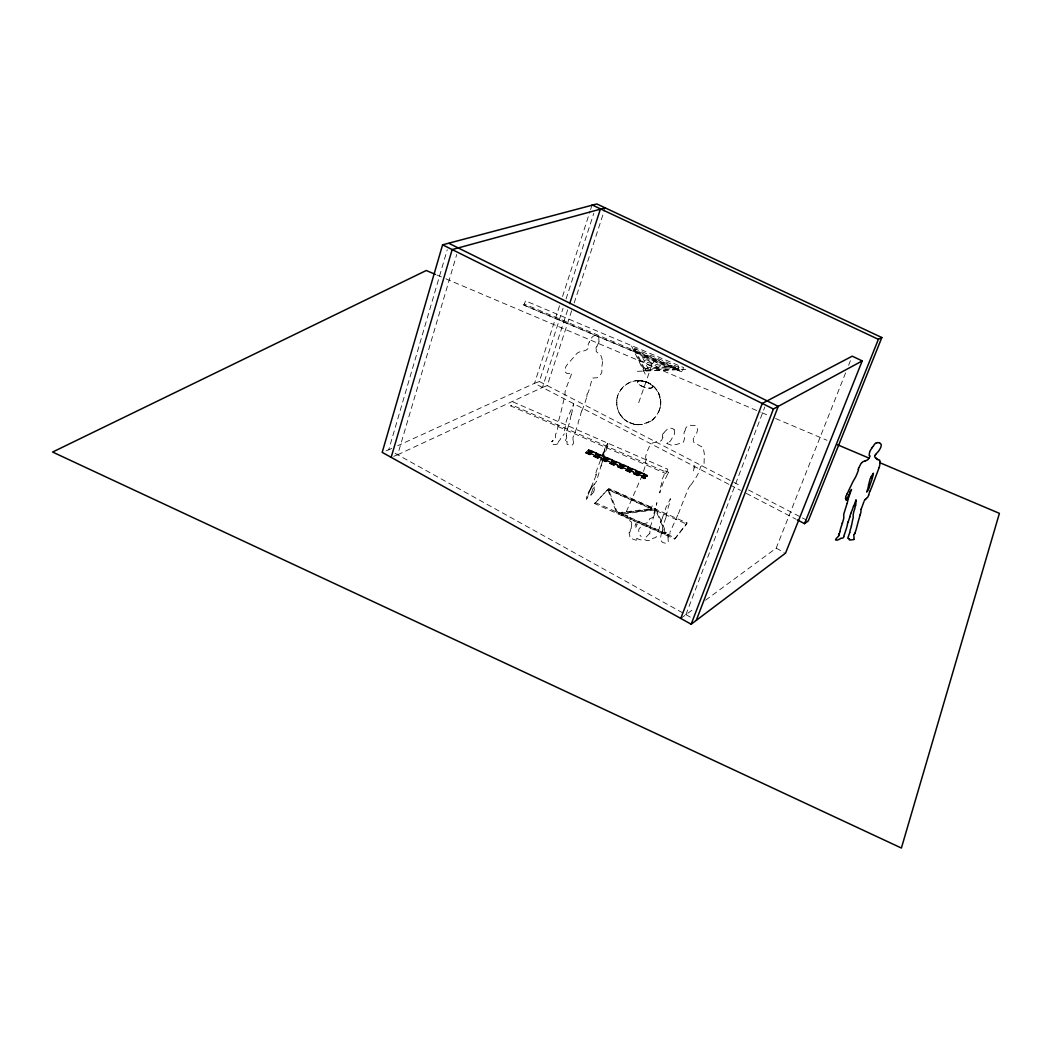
<?xml version="1.0" encoding="UTF-8"?>
<svg xmlns="http://www.w3.org/2000/svg" width="1052" height="1052" viewBox="0 0 1052 1052"><rect width="100%" height="100%" fill="white"/><g stroke="black" fill="none" stroke-linecap="round" stroke-linejoin="round"><path stroke-width="0.75" stroke-dasharray="5 3.75" d="M566.357 435.962L566.726 437.685L565.305 440.643A2.078 1.46 -46.4 0 0 565.568 441.235L566.305 441.38M603.598 453.78L604.032 452.623M619.089 412.949L616.972 406.9L616.814 400.141M595.997 475.438L596.313 473.821L595.695 474.505M631.687 524.58L631.713 524.356A32.218 25.761 -31.6 0 0 631.752 523.699L631.108 521.634A15.149 12.032 -32.3 0 0 630.556 521.397L626.966 518.386A1.433 1.144 -32.8 0 1 626.742 518.149A11.335 9.034 -33.1 0 1 627.189 517.084L627.492 516.414A6.522 5.221 -32.6 0 0 627.702 515.888L624.967 514.796L641.983 475.898A1.617 1.302 -34.2 0 1 641.917 475.425L642.562 473.663A28.194 22.96 -33.4 0 0 644.153 469.337L644.232 469.06A38.858 31.165 -35.6 0 1 645.06 466.509L646.217 463.248M603.638 453.307L604.611 449.52M598.956 341.729L598.759 336.666A6.601 4.787 -49.6 0 0 597.641 335.719L595.038 335.47A7.351 5.326 -49.6 0 0 593.157 336.219L590.514 338.981A10.533 7.614 -49.7 0 0 589.475 341.65L589.344 342.202M590.843 495.019L590.895 494.742A4.195 0.671 -66.7 0 1 591.25 493.638L591.25 493.598M658.407 412.45L660.393 406.94L660.59 400.733M660.511 406.164C661.721 398.984 659.104 391.12 653.516 386.413M596.063 475.596L594.998 478.081M666.087 516.874L666.468 514.757A17.134 13.531 -34.8 0 1 666.731 513.705L668.046 508.787A4.09 3.248 -34.2 0 0 667.994 508.234L669.782 502.501A26.063 20.843 -33.7 0 0 669.966 501.37L670.413 498.648L666.692 506.236A4.8 3.827 -34.3 0 1 666.166 506.919L664.496 512.271A30.771 24.59 -33.3 0 1 664.049 513.468L663.299 515.322A38.03 29.877 -35.1 0 0 662.957 516.269L662.392 517.847M665.982 517.545L662.339 527.499L662.747 530.655M694.215 465.931L693.531 471.23L694.688 468.679A7.298 5.852 -36 0 0 694.649 466.338L694.491 465.812M587.673 497.57L587.963 495.571M603.453 453.912L602.704 455.674M617.051 398.143C618.918 388.241 628.504 380.219 638.63 380.666M659.946 408.4L660.288 406.887M603.112 454.727L603.782 453.504M604.032 452.071L604.177 451.61A12.506 2.038 -67 0 1 604.808 449.217M588.239 494.545L588.87 493.02A5.825 0.934 -66.7 0 1 589.12 492.494L589.33 492.073M587.121 394.145L587.424 393.474A6.864 4.879 -48.1 0 1 588.423 392.159L592.408 378.036L597.141 377.747A8.666 6.207 -48.8 0 0 601.81 372.355L601.981 366.175A6.167 4.405 -49.3 0 1 602.02 365.373L602.599 362.414A7.14 5.115 -49 0 0 602.428 361.257L602.309 360.678M558.139 442.576L558.388 441.814A1.552 1.105 -46.2 0 1 558.678 441.367L560.282 439.486A5.641 3.984 -46.1 0 0 560.348 439.065L564.372 433.779M601.823 457.173L601.915 456.844A10.98 1.788 -66.9 0 1 602.191 455.976L602.651 454.306A14.531 2.354 -67 0 1 603.243 452.505L605.15 447.863A4.708 0.763 -66.9 0 1 605.347 447.468L605.373 447.402M601.652 463.958L601.836 463.288A13.913 2.236 -66.9 0 1 602.138 462.315L602.217 462.025M601.534 464.366L596.497 481.251M386.11 450.821L388.727 449.796L447.245 249.719M600.981 466.286L601.231 465.444M654.633 513.718L656.908 502.646L652.805 517.452L649.544 518.846A12.045 9.547 -33.9 0 0 649.36 519.53L649.215 520.109A16.858 13.426 -33 0 1 648.939 520.937L648.44 522.305L645.626 523.344A39.792 31.968 -33.9 0 1 643.18 523.83L638.972 529.09A6.628 5.247 -33.2 0 0 638.709 530.668L639.195 534.074L641.141 536.559M393.75 456.318L397.656 454.766L456.765 254.4M654.449 514.336L650.491 526.46A12.808 10.126 -33.8 0 0 650.162 528.117L649.847 533.403M568.843 424.745L568.264 426.586A26.905 19.199 -46.2 0 1 568.106 427.073A39.976 28.667 -45.9 0 1 567.751 428.046L566.318 432.78A20.409 14.333 -47.1 0 0 566.344 435.094L566.357 435.475M601.77 457.331L600.745 459.514M559.546 305.764L534.521 383.336L397.656 445.732M562.557 296.454L590.08 211.136M590.58 209.585L592.092 204.93M728.812 484.301L534.521 383.336L539.347 381.508L563.044 308.302M566.068 298.965L593.801 213.293M397.656 454.766L542.451 387.452L568.185 308.249M571.644 310.774L547.25 385.597L542.451 387.452M574.182 302.976L604.663 209.427M588.199 450.361L588.515 449.454L647.414 475.175M588.66 449.322L588.186 450.558L647.059 476.28L647.545 475.031L588.581 449.388M634.764 348.659L644.1 367.805L643.351 369.962L645.323 370.791L678.33 369.489L679.079 367.372L634.764 348.659L634.04 350.763L678.33 369.489L677.606 368.818M635.539 350.724L636.276 348.62M594.682 503.592L608.727 488.47L687.009 522.936L686.601 524.028L674.7 539.018L594.682 503.592L608.727 488.47M645.323 370.791L646.073 368.647L679.079 367.372M638.695 402.679L652.358 363.532M608.161 490.64L608.543 489.535L610.042 489.377L651.425 507.603L651.859 508.616L651.464 509.707L618.576 513.757L616.656 512.903L608.161 490.64L609.66 490.469L651.03 508.695L651.464 509.707M609.66 490.469L610.042 489.377M616.656 512.903L617.051 511.785L608.543 489.535M662.287 518.163L661.721 519.727A39.2 31.323 -32.8 0 1 661.379 520.622A27.273 21.737 -33.1 0 1 660.906 521.713L659.144 528.893A17.042 13.518 -33.3 0 1 658.854 529.314L658.223 530.563A4.484 3.537 -33.8 0 0 658.197 531.076L657.987 532.338A3.314 2.617 -33.5 0 1 656.606 534.14M571.315 414.698L571.354 414.554A12.874 9.179 -46.9 0 0 571.617 413.765L573.774 403.771L566.831 419.551A53.494 37.267 -47.9 0 0 566.41 420.813L565.752 423.732A15.846 11.283 -46.3 0 1 565.595 424.811L564.359 431.662A9.376 6.654 -46.3 0 1 564.28 432.017L564.227 432.28A4.458 3.156 -46.6 0 0 564.135 432.99L564.28 433.503M618.576 513.757L618.971 512.64L651.859 508.616M621.351 514.126L621.745 513.008L654.541 508.971L656.435 509.812L666.166 532.667L665.758 533.785L664.272 533.982L621.745 515.164L621.351 514.126L654.147 510.075L656.04 510.904L665.758 533.785M621.745 515.164L621.745 513.008M571.262 414.83L571.17 415.093A13.347 9.429 -47.4 0 0 570.907 415.869L569.789 421.865A11.993 8.521 -46.6 0 1 569.461 422.904L569.237 423.522A14.991 10.559 -47.2 0 0 568.935 424.429M677.856 368.608L678.606 366.504M645.573 477.161L645.073 478.423L586.003 452.584L586.477 451.334L645.573 477.161L586.332 451.479M591.553 492.783L594.656 483.696L593.275 485.301A7.18 1.157 -66.8 0 1 593.118 485.406L592.565 485.985M650.951 509.26L652.227 505.723M654.147 510.075L654.541 508.971M656.04 510.904L656.435 509.812M589.396 491.849L589.409 491.784A27.181 4.326 -66.6 0 1 590.277 490.087L590.895 488.904M664.272 533.982L664.68 532.864L666.166 532.667M674.7 539.018L687.009 522.936M685.93 614.644L764.817 406.993M603.848 457.423L604.15 456.489M607.583 446.39L607.924 443.55A6.838 1.118 -66.9 0 0 607.556 443.734M581.848 410.793L581.993 410.425A12.795 9.021 -47.7 0 1 582.348 409.583L582.611 409.031A12.926 9.192 -47.3 0 0 582.966 408.202L584.557 403.915A75.56 55.046 -46.2 0 0 586.28 398.563A5.812 4.142 -47.8 0 0 586.358 398.156L586.385 398.024A4.839 3.432 -48 0 1 586.503 397.472L586.648 397.143M581.769 410.977L581.256 412.292A18.318 12.874 -47.8 0 0 580.888 413.344A3.077 2.17 -47.5 0 0 580.796 413.778L580.743 414.146A6.273 4.445 -47.2 0 1 580.599 414.975L579.691 417.197A4.155 2.932 -47.4 0 0 579.547 417.749L579.455 418.315A7.009 4.958 -47.1 0 1 579.257 419.301L578.85 420.261A8.679 6.102 -47.3 0 0 578.284 421.839A15.635 10.98 -47.5 0 0 578.232 422.457L578.14 423.22A12.571 8.903 -46.8 0 1 577.969 424.311L574.484 434.134A1.617 1.131 -46.7 0 1 574.51 434.7L572.959 437.198A7.009 4.931 -46.4 0 1 572.972 437.724L573.038 440.091M705.55 600.205L776.166 548.197L846.189 371.409M848.596 365.307L850.411 360.744M604.19 456.41L603.493 458.172M659.604 409.912L655.896 416.553L652.358 420.05M594.814 478.502L594.222 479.909M605.715 446.679L606.136 445.943A4.405 0.723 -67 0 1 607.556 443.72M593.788 491.692L594.406 489.561A4.326 0.697 -66.7 0 0 594.327 489.417L593.959 487.944A7.101 1.131 -66.8 0 1 594.104 487.378L595.84 482.289A6.759 1.091 -66.8 0 0 596.326 481.54M607.385 446.692L605.794 450.94A4.09 0.657 -66.9 0 0 605.623 451.374L605.294 451.808A10.06 1.644 -67 0 1 605.084 451.965L604.782 452.557A11.48 1.88 -66.9 0 1 604.611 452.952L604.072 454.951A13.623 2.209 -67 0 0 604.111 455.227L604.164 455.621M678.264 513.902L678.777 512.758A55.901 44.842 -33.2 0 0 679.276 511.614L680.473 508.3A33.007 25.932 -35.7 0 1 681.038 506.801L688.35 488.444L690.585 484.972M600.613 459.79L598.812 464.682A23.157 3.735 -66.9 0 0 598.128 466.68L597.93 467.075A12.256 1.986 -66.8 0 0 597.72 467.469L596.26 471.533A9.468 1.552 -66.8 0 1 596.076 472.309L596.024 472.506A8.837 1.433 -66.8 0 0 595.84 473.282L595.813 473.374A13.439 2.17 -66.9 0 0 595.59 474.505M677.751 515.02L677.067 516.493A55.782 43.448 -35.9 0 0 676.226 518.531L669.927 532.351M587.608 497.727L586.372 499.45L586.621 496.018A11.638 1.88 -66.7 0 1 587.752 493.73L589.041 491.389M590.04 489.404L590.698 488.036A28.943 4.616 -66.7 0 1 591.224 486.958M591.632 487.484L591.145 488.417M586.819 396.814L587.095 394.382M603.348 458.462L602.678 460.487A22.736 3.721 -66.8 0 1 602.52 461.026A15.307 2.498 -66.8 0 1 602.27 461.881M668.02 473.4L668.283 472.94A7.232 5.825 -35 0 0 668.612 472.322L666.126 471.243A9.297 7.469 -34.8 0 0 664.798 470.875L664.036 474.952A5.786 4.668 -34.8 0 1 663.523 476.425L663.286 476.858A8.85 7.101 -35.1 0 0 662.55 478.568L661.747 482.224A17.24 13.794 -35.4 0 0 661.669 483.184L661.471 484.735A3.222 2.591 -34.6 0 1 661.221 485.248L661.143 485.367A4.234 3.393 -34.8 0 0 660.945 485.748A14.899 11.901 -35.1 0 0 660.261 488.404L660.077 489.364A13.466 10.809 -34.1 0 1 659.933 490.035L659.762 492.967L663.286 482.171A11.506 9.205 -35.2 0 1 664.456 479.594A6.549 5.247 -35 0 1 665.088 478.752L665.482 478.279A9.113 7.338 -34.8 0 0 666.718 476.03L667.152 474.965A11.993 9.613 -35.4 0 1 667.849 473.702M592.381 486.248L591.974 486.813A5.378 0.868 -66.7 0 0 591.671 487.392M593.683 491.942L592.841 493.033A44.25 7.167 -66.9 0 1 591.053 495.019L590.895 495.176M557.77 443.51L557.573 443.76A1.683 1.183 -46.1 0 1 556.929 444.286L553.444 444.417A13.281 9.415 -46.4 0 1 552.655 444.299L551.629 443.628A1.933 1.368 -46 0 1 551.695 443.023L553.142 440.472L552.537 440.998A11.717 8.324 -46 0 1 552.261 441.314L551.642 441.787L554.43 438.789A2.498 1.762 -46.2 0 1 554.733 438.316L555.193 437.987M655.804 416.487L651.74 420.537L642.733 424.311M684.773 431.149L684.799 431.11A1.762 1.433 -36.9 0 0 685.049 430.794L685.246 430.058A11.388 9.271 -36.5 0 0 685.312 429.597L685.509 428.585A3.169 2.577 -37.1 0 1 685.943 427.848L686.654 426.954A13.86 11.217 -36.9 0 1 687.679 426.468L688.442 426.126A19.857 16.227 -37.4 0 0 689.205 425.771A1.512 1.223 -37.2 0 0 689.915 425.258L695.162 425.495A8.258 6.693 -37 0 1 695.438 425.744L695.793 426.034A1.328 1.078 -37.5 0 0 696.161 426.165C699.159 429.295 696.477 434.279 694.386 436.856M650.136 509.891L651.175 508.695M666.613 472.309L665.614 473.492L510.772 405.927L513.034 401.93L667.757 469.231L666.626 472.361L512.035 405.059L510.746 406.033M649.663 533.495L644.942 538.151A4.879 3.84 -33.1 0 0 644.14 539.387L646.178 540.32A11.796 9.323 -33.4 0 0 647.782 540.61L651.793 539.965A5.207 4.09 -33.3 0 1 652.214 539.097L652.319 538.926A7.364 5.812 -33.1 0 0 652.569 538.479L655.909 537.506A8.298 6.549 -33.2 0 0 656.356 535.928L656.514 534.732A18.66 14.662 -34.1 0 1 656.593 534.127M643.719 371.067L656.579 359.85M566.384 441.314L566.87 441.235A1.315 0.92 -46.3 0 1 567.107 441.59L566.989 443.313A2.472 1.736 -46.4 0 0 566.989 443.655A2.788 1.959 -46.4 0 0 567.317 444.496L572.354 445.075L573.656 443.037A11.23 7.89 -46.2 0 0 573.537 442.287L573.314 441.13A27.457 19.33 -45.7 0 0 573.156 440.512M629.648 532.246L629.451 532.391A2.117 1.683 -32.6 0 0 629.017 532.733L629.806 535.547A7.719 6.115 -32.2 0 1 629.688 537.598L631.253 538.4A45.183 36.031 -34.1 0 0 632.265 538.9L635.25 539.965A4.326 3.419 -32.8 0 0 636.342 540.084L636.855 539.913A1.591 1.262 -32.6 0 0 636.894 539.413L636.841 539.163M651.675 420.445L653.068 419.34M663.602 433.095L663.102 433.569A8.127 6.614 -36.2 0 0 662.339 435.331L662.786 437.093M680.776 618.444L693.781 608.871M667.06 443.181L667.954 442.695M555.469 437.829L555.364 435.475A2.341 1.657 -46.3 0 1 555.403 434.989L555.482 434.66A4.129 2.919 -46.3 0 1 556.469 432.819L557.599 428.519A20.698 14.781 -45.9 0 0 557.784 427.533A9.113 6.483 -46.2 0 0 557.876 426.507L557.889 425.521A14.307 10.126 -46.9 0 1 557.915 424.679A20.659 14.61 -47.1 0 1 558.139 423.075L558.296 422.154A23.631 16.7 -47.2 0 1 558.494 421.195L559.888 416.316A57.558 41.817 -45.4 0 0 560.466 414.186L564.832 395.683A14.491 10.454 -47.1 0 0 565.029 395L565.055 393.54A7.627 5.47 -47.7 0 1 564.99 393.185L564.977 392.922A9.692 6.956 -47.8 0 1 565.397 390.581L565.963 388.753A28.141 20.041 -48.2 0 1 566.831 386.36L571.959 372.829A9.77 7.088 -48.4 0 1 569.724 373.552M690.875 484.735L690.98 484.67A2.262 1.802 -35.7 0 0 691.374 484.393L693.86 480.606A41.002 33.085 -35.3 0 0 698.594 472.703L700.803 466.286L703.367 465.3A23.723 19.094 -37.1 0 0 704.051 465.115L704.301 453.793L703.236 447.679L693.781 442.366L693.229 439.328A5.405 4.366 -37.2 0 1 693.518 437.869L694.215 436.882M650.951 421.102L644.389 424.061M524.435 304.002L523.16 304.856L681.354 371.75L682.34 370.817L683.511 367.542L525.448 300.833L524.461 304.067L682.34 370.817L681.38 371.645L523.199 304.751M663.878 432.924L664.706 431.964A8.035 6.562 -35.9 0 0 664.877 431.583L667.757 428.822A6.891 5.615 -36.2 0 1 670.86 428.23A5.97 4.865 -36.3 0 1 674.201 429.768M596.892 346.318L599.048 341.887M388.727 449.796L391.712 448.441M637.012 424.745L641.917 424.561M642.351 424.495L641.536 424.627M641.904 424.443L639.55 424.679M569.737 373.473L568.645 373.552A26.313 19.146 -48.9 0 1 567.041 373.565L565.371 372.145A12.887 9.323 -48.5 0 1 565.121 370.62A6.575 4.76 -48.3 0 1 565.108 369.949L565.148 369.397A10.612 7.68 -48.4 0 1 565.726 366.898L567.725 363.953A16.779 12.269 -48.4 0 0 568.277 363.374A46.419 34.387 -48.4 0 0 569.04 362.532L572.104 359.021A40.686 29.035 -48.6 0 1 572.867 358.167L575.339 355.392A12.032 8.784 -48.7 0 0 576.233 354.143C579.165 350.408 584.78 352.025 587.7 348.935A14.241 10.257 -49.3 0 1 588.647 347.857L588.633 347.476A6.812 4.918 -49.5 0 1 588.647 346.2L588.121 344.517L589.251 342.071M637.841 380.679C626.256 380.863 616.327 391.423 616.603 402.942M637.38 371.317L685.746 369.397M634.211 351.066L635.526 351.026M638.051 380.561L640.037 380.706M638.222 380.666L639.327 380.679M638.446 424.692L634.198 424.35M639.879 380.574L644.56 381.455M668.086 536.914L667.928 536.822A1.907 1.499 -33.9 0 0 668.007 537.546L668.296 541.925L667.06 543.161A20.567 16.227 -34.1 0 1 665.351 543.187C659.525 542.832 660.235 537.493 661.511 533.285M640.273 380.6L645.284 381.666M636.631 424.6L635.421 424.443M635.947 523.909L637.249 524.054A29.837 23.867 -32 0 1 636.118 526.815L634.987 528.577A11.664 9.258 -33.3 0 1 635.75 523.87M641.062 380.679L642.246 380.837M668.257 537.046L668.441 536.993A1.341 1.052 -33.8 0 0 668.401 536.481L667.744 535.271A7.877 6.181 -33.9 0 1 670.137 533.693A1.907 1.499 -33.9 0 0 670.15 533.101L670.019 532.628M662.944 437.106L661.655 440.315A2.735 2.236 -35.8 0 1 660.524 441.025L655.948 441.84A1.354 1.105 -35.5 0 0 655.633 442.182L652.871 442.892A3.787 3.09 -35.4 0 0 651.964 443.431L650.333 445.272A10.454 8.547 -35 0 1 649.873 445.89L649.715 446.087A5.904 4.8 -35.3 0 0 649.202 446.784L648.545 448.31A17.792 14.557 -34.6 0 1 648.045 449.428A30.534 24.643 -35.8 0 0 646.007 455.029L645.639 457.002A5.089 4.129 -35 0 0 646.007 458.751L646.415 459.303M634.225 424.232L628.189 422.01M638.564 360.455L679.723 369.633M633.843 424.153L629.951 422.878M645.297 381.56L648.716 382.941M645.994 381.902L649.347 383.283M436.843 274.993L444.404 278.201M445.916 278.846L760.464 412.108M761.977 412.752L768.026 415.316M775.587 418.525L827.003 440.301M644.1 367.805L646.073 368.647M588.62 450.164L647.453 475.859M588.344 450.282L647.217 475.991M587.818 450.769L646.73 476.517M586.437 452.176L645.481 477.989M586.161 452.294L645.231 478.121M585.622 452.794L644.745 478.647M608.28 489.64L686.601 524.028M617.051 511.785L618.971 512.64M622.14 514.047L664.68 532.864M595.077 502.475L675.121 537.901M539.347 381.508L732.416 481.632M733.875 482.381L741.16 486.169M748.459 489.943L800.94 517.163M802.4 517.926L806.779 520.188M730.272 485.051L740.463 490.35M746.289 493.375L795.799 519.109M776.166 548.197L784.2 552.445M395.105 453.346L691.098 617.511M627.847 421.826L625.519 420.458M627.794 421.931L628.123 422.115M653.476 386.202L649.176 383.322L654.62 387.32M649.176 383.322L650.596 384.151M662.944 530.76L662.142 531.865A1.46 1.144 -33.7 0 0 661.655 532.47A1.841 1.447 -33.7 0 0 661.511 532.93M626.742 421.168L624.336 419.524M633.567 350.119L661.918 370.343M625.269 420.129L622.876 418.157M619.641 413.712L622.955 418.078M622.692 417.789L621.863 416.868M654.686 387.544L658.013 392.133M666.784 443.444L672.951 445.798A15.044 12.256 -36.2 0 0 673.49 445.483L675.358 444.575A4.221 3.419 -36.1 0 1 676.147 444.496L677.935 444.075A17.121 13.939 -36.5 0 0 678.54 443.812L680.157 443.116A18.673 15.03 -36.1 0 1 681.038 442.853L682.932 442.261A6.825 5.536 -36.6 0 0 683.537 442.011L684.26 439.447A25.169 20.488 -35.7 0 0 684.484 436.08A7.666 6.22 -37.1 0 1 683.958 434.042L684.142 432.451A4.721 3.827 -37 0 1 684.55 431.438M674.214 429.755L674.634 433.74L670.518 440.867A9.218 7.509 -36 0 1 668.533 442.419M646.599 459.514L645.494 461.394A1.617 1.315 -34.7 0 0 645.573 461.907L645.599 462.012M621.074 415.882L620.338 414.83M619.746 414.12L619.01 412.542M631.568 346.003L645.849 375.459M658.815 393.79L660.669 401.496M658.197 392.475L658.986 394.145M617.511 408.61L616.643 404.152M602.217 360.113L602.112 359.468A19.094 13.742 -48.7 0 0 601.586 357.285L600.929 355.747A6.378 4.589 -49.2 0 0 600.219 354.787L596.168 351.486L596.313 349.751A4.787 3.458 -49.3 0 0 595.774 348.054M660.551 399.3L660.63 400.049M660.709 400.799L660.788 401.588M660.432 399.221L660.511 399.957M616.682 402.14L616.722 402.942M616.761 404.152L616.788 404.928M566.357 435.475A6.01 4.247 -46.3 0 1 566.357 435.962M596.931 346.332A5.799 4.195 -49.5 0 1 595.761 348.054M646.125 463.314A2.512 2.038 -34.7 0 1 645.744 462.459M631.634 525.001A25.406 20.29 -31.8 0 1 631.121 528.288M631.029 528.591A13.268 10.573 -32.3 0 1 630.792 529.195M630.556 529.8A9.994 7.916 -32.9 0 0 630.306 530.484A4.366 3.458 -32.8 0 0 630.201 531.05A2.564 2.038 -32.5 0 1 629.859 532.246M636.762 538.834A1.802 1.42 -32.8 0 1 636.736 538.479C638.156 538.65 641.681 541.228 641.707 539.045A26.287 20.803 -31.9 0 0 641.155 536.559M589.778 489.943A28.259 4.655 -66.7 0 1 589.12 491.284M592.986 482.842A58.57 9.823 -66.7 0 1 591.342 486.603M645.547 477.792L644.679 478.844L585.556 452.991L586.503 451.979L645.547 477.792M647.532 475.662L646.664 476.714L587.752 450.966L588.686 449.967L647.532 475.662M667.52 366.911L647.611 367.661L641.917 356.076L667.52 366.911M678.658 368.529L645.665 369.831L643.692 368.989L634.369 349.816L678.658 368.529M640.55 385.413A7.837 2.735 19.2 0 0 652.437 387.057A7.837 2.735 19.2 0 0 642.141 380.942A7.837 2.735 19.2 0 0 640.55 385.413M640.379 385.453A8.153 2.854 19.2 0 0 652.74 387.162A8.153 2.854 19.2 0 0 642.022 380.798A8.153 2.854 19.2 0 0 640.379 385.453M647.559 364.36A8.192 2.761 19.2 0 0 660.064 366.293A8.192 2.761 19.2 0 0 649.439 359.955A8.192 2.761 19.2 0 0 647.559 364.36"/><path stroke-width="1.5" d="M861.088 509.313L860.944 511.246A10.73 6.338 -50.3 0 1 860.957 511.759A4.366 2.577 -50.4 0 1 860.838 512.666L860.746 512.981A9.521 5.628 -50.3 0 1 860.575 513.481L860.155 514.599A17.582 10.283 -50.6 0 0 859.944 515.217M855.605 505.157L855.605 505.105A4.51 2.669 -50.6 0 1 855.71 504.46L855.763 504.276A4.339 2.577 -50.5 0 0 855.881 503.461L855.855 503.303A5.168 3.064 -50.7 0 1 855.868 502.935L855.947 502.159A14.149 8.429 -50.4 0 0 856.026 500.055M880.143 462.42L880.116 462.617A23.407 14.031 -51.3 0 1 879.853 464.392L879.538 466.036A8.39 4.984 -51.7 0 0 879.472 466.47L879.446 466.641A6.509 3.879 -51.4 0 1 879.38 467.088L879.143 467.561M855 533.154L855.039 532.825A11.796 6.877 -50.2 0 1 855.434 531.654L855.592 531.207A14.333 8.442 -49.9 0 0 855.855 530.445A72.877 43.789 -49.1 0 0 856.775 527.183L858.169 521.766A29.443 17.121 -50.6 0 1 858.577 520.359L859.326 517.847A14.307 8.455 -50.2 0 0 859.484 517.176L859.537 516.913M840.811 538.427L837.602 540.097A18.331 10.836 -50 0 1 835.564 539.926A1.525 0.894 -49.7 0 1 835.893 539.203L836.077 538.926M868.347 487.352L868.36 487.313A2.157 1.289 -51 0 1 868.202 487.957L868.018 488.483A1.447 0.855 -51 0 1 867.861 489.219M843.822 536.533L843.809 536.599A4.024 2.367 -49.7 0 1 843.691 537.23L842.981 537.927A4.182 2.459 -49.8 0 1 842.271 538.137A11.861 6.996 -50 0 1 841.889 538.203L841.6 538.243A6.522 3.827 -49.6 0 0 840.811 538.414M872.003 447.981L870.438 450.256A2.104 1.262 -51.8 0 0 870.149 450.795A6.799 4.077 -51.8 0 0 869.965 451.295L869.741 451.965M859.615 516.506L859.642 516.374A10.954 6.417 -50.5 0 1 859.931 515.217M843.914 536.073L843.928 536.007A3.853 2.275 -49.8 0 0 844.02 535.429A2.604 1.539 -49.8 0 0 844.401 534.311L844.427 534.245M864.271 500.831L864.718 499.871M849.674 532.667L849.543 533.127A10.507 6.194 -49.8 0 1 849.358 533.758A4.379 2.577 -49.9 0 1 849.096 534.337L847.754 538.243L849.464 538.913M849.7 532.575L849.753 532.404A9.021 5.313 -49.8 0 0 849.911 531.733L850.069 530.852A12.203 7.14 -50.2 0 1 850.253 529.958A17.253 10.086 -50.2 0 1 850.608 528.788L851.107 527.236A5.497 3.235 -50 0 0 851.239 526.71L851.292 526.408A8.547 5.023 -50.2 0 1 851.384 526.013M851.423 489.89L851.423 489.916A4.287 2.577 -50.7 0 1 851.094 490.587L851.015 490.719A5.589 3.327 -50.8 0 0 850.831 491.074L848.057 499.463A20.027 11.874 -50.8 0 0 847.807 500.463L847.557 501.712A13.413 8.035 -50.3 0 1 847.268 502.895L847.176 503.198M797.245 519.859L804.53 523.646L808.238 520.95L881.839 337.534L596.826 203.956L442.59 244.827L382.192 452.36L691.164 624.217L785.542 553.142L862.219 360.915L852.225 356.168L762.253 403.455L680.776 618.444M391.16 457.357L452.163 249.574L605.176 207.862M847.044 503.632L844.493 511.785A35.387 20.777 -50.7 0 0 843.836 513.941L843.743 514.599A12.926 7.653 -50.4 0 0 843.757 515.296L843.796 517.058A13.229 7.877 -49.9 0 1 843.783 517.978A5.247 3.117 -50.1 0 1 843.717 518.412L843.678 518.61A19.383 11.572 -49.8 0 1 843.204 520.346L841.85 524.777A31.218 18.686 -49.6 0 1 841.639 525.408L840.982 527.354A27.431 16.069 -50.3 0 0 840.43 529.195A9.955 5.865 -50 0 0 840.298 529.827L840.193 530.445A13.15 7.798 -49.7 0 1 840.114 530.852A11.677 6.877 -50 0 0 840.035 531.273M849.845 516.874L848.569 520.779A14.61 8.679 -50 0 1 848.307 521.45L848.096 521.976M842.481 522.712L842.271 523.409M871.095 476.911L871.043 477.135A3.024 1.802 -51.2 0 1 870.793 477.924M838.549 535.258L839.759 532.522A7.114 4.208 -49.7 0 0 839.969 531.589M851.055 512.889L851.199 512.469A8.929 5.273 -50.4 0 1 851.62 511.338L851.778 510.996A7.732 4.589 -50.3 0 0 852.041 510.404L853.514 506.288M569.697 303.594L600.468 208.861M872.082 447.613L872.41 447.166A2.919 1.762 -51.9 0 0 872.844 446.705L872.897 446.627M863.837 501.935L861.417 508.524A2.551 1.499 -50.6 0 0 861.049 509.313M868.755 495.045L869.623 491.731A2.932 1.736 -51 0 1 869.899 491.258L870.017 491.087M691.164 624.217L773.404 408.991L862.219 360.915M696.266 620.378L778.243 406.374L449.086 243.42M847.189 493.664L847.202 493.598A4.313 2.577 -50.7 0 1 847.649 492.691L847.741 492.546A4.274 2.564 -50.6 0 0 848.03 492.06A4.221 2.538 -50.6 0 0 848.188 491.639L848.241 491.494A4.471 2.669 -50.7 0 1 848.464 490.942L852.173 483.289A33.362 19.738 -51.1 0 1 853.054 481.487L854.461 479.041A30.718 18.66 -50.9 0 0 855.092 477.976L855.749 476.701A49.155 30.087 -50.7 0 0 858.563 469.639L858.445 469.481M849.845 516.874A8.653 5.128 -50.1 0 0 850.016 516.111L850.042 516.006A9.152 5.391 -50.4 0 1 850.226 515.138A7.325 4.326 -50.4 0 1 850.503 514.389L850.726 513.849A9.836 5.839 -50.2 0 0 850.923 513.297M804.53 523.646L878.381 339.323L881.839 337.534M844.598 534.035L844.73 533.469A7.574 4.445 -50 0 1 844.927 532.851L845.098 532.391A10.796 6.378 -49.8 0 0 845.229 532.023L846.334 528.617A53.547 32.165 -49.3 0 0 847.268 525.316A12.4 7.351 -49.9 0 0 847.412 524.553L847.662 523.199A5.365 3.156 -50.2 0 1 847.794 522.765A10.862 6.391 -50.2 0 1 848.096 521.976M839.378 533.39L838.957 534.258M871.214 476.622L873.423 473.216A44.408 26.8 -50.7 0 1 870.872 482.566A30.008 17.595 -51.4 0 0 870.346 484.091L869.439 486.879A24.617 14.728 -50.8 0 1 869.162 487.655L869.044 487.983A15.675 9.35 -50.9 0 1 868.071 490.219L866.743 492.126M867.571 489.469L867.44 489.745A1.42 0.842 -51 0 0 867.308 490.271L867.124 491.284M855.973 500.081L854.053 505.354A3.853 2.288 -50.5 0 1 853.816 505.762A3.984 2.354 -50.5 0 0 853.514 506.288M868.623 495.308L868.597 495.347A3.879 2.288 -50.9 0 0 868.334 495.9L868.216 496.202A7.666 4.537 -50.8 0 1 867.979 496.794L867.479 497.438M875.632 454.543L875.658 454.49A3.011 1.802 -51.7 0 1 875.369 454.977L875.356 454.977M870.701 477.989L870.398 478.436A3.182 1.894 -51.2 0 0 870.096 478.857L868.913 483.749A8.403 4.971 -51.2 0 0 868.413 485.932M858.905 467.614L861.009 463.511A3.695 2.222 -51.4 0 1 861.614 462.893L861.798 462.722M849.319 539.111L849.411 539.873A4.997 2.932 -49.9 0 0 850.003 539.965L851.213 539.9A32.546 19.16 -50.5 0 0 852.251 539.755L853.843 539.492M851.541 489.456L849.937 491.757A2.591 1.552 -50.7 0 0 849.687 492.467A2.065 1.236 -50.7 0 0 849.674 492.809L849.674 492.849M879.222 467.443L878.775 468.39A17.121 10.112 -51.7 0 0 878.433 469.468L871.477 487.812A8.653 5.102 -51.1 0 0 871.201 488.378L870.662 489.693A17.148 10.218 -50.8 0 1 870.188 490.811M858.708 467.89L858.195 469.323M849.096 494.637L849.056 494.69A3.261 1.946 -50.6 0 0 848.714 495.176L847.425 497.82A1.867 1.118 -50.6 0 1 847.11 497.859L847.452 499.792L846.413 500.187A8.416 5.023 -50.7 0 1 846.032 499.739L846.018 499.753M836.432 538.308L838.654 536.02A2.38 1.407 -49.7 0 0 839.075 535.337L839.049 535.323M873.094 446.39L873.37 446.074A7.561 4.563 -51.9 0 0 873.633 445.772L874.133 444.746A6.825 4.09 -51.9 0 1 874.462 444.352L874.672 444.089A6.22 3.761 -52 0 0 875.001 443.681L875.593 443.352M854.158 534.35L853.948 534.548A8.758 5.142 -49.8 0 1 853.803 535.284L854.092 538.374A4.773 2.801 -49.8 0 1 853.843 539.492M862.048 462.485L862.232 462.301A4.169 2.498 -51.4 0 1 862.785 461.815L863.061 461.683A13.163 7.89 -51.2 0 1 864.468 461.144L865.244 460.894M868.281 459.001L868.544 458.817A2.512 1.499 -51.6 0 1 869.228 457.936A15.964 9.639 -51.5 0 0 869.439 457.436L869.728 456.686A13.426 8.021 -51.7 0 1 870.043 455.91L869.294 455.529A1.381 0.828 -51.7 0 1 869.176 455.266L869.333 453.609A6.956 4.169 -51.8 0 1 869.596 452.281M854.356 534.179L854.934 533.495A2.078 1.223 -50 0 0 855 533.154M864.994 499.7L865.231 499.542A2.222 1.315 -50.8 0 0 865.533 499.279A2.551 1.512 -50.8 0 1 865.993 498.872M875.829 443.194L875.974 443.102A2.341 1.407 -51.9 0 1 876.421 442.984L876.461 442.971A2.367 1.42 -52 0 0 876.803 442.892M877.079 442.76L877.131 442.734A1.867 1.131 -52 0 1 877.499 442.576A5.707 3.432 -51.9 0 1 878.42 442.655L878.683 442.708A3.55 2.13 -51.9 0 1 878.972 442.813L879.051 442.853A4.063 2.446 -52.1 0 0 879.288 442.958M875.816 458.08L874.712 456.91A3.511 2.091 -51.7 0 1 875.027 455.2M877.92 459.579L878.446 459.75A17.937 10.691 -51.3 0 1 878.841 459.882A3.827 2.275 -51.8 0 0 879.104 459.948L879.143 459.948A2.867 1.71 -51.6 0 1 879.564 460.079L879.919 461.105A9.705 5.773 -51.8 0 0 879.985 461.42L880.024 461.578M878.131 459.645L877.486 459.435A22.302 13.334 -52.2 0 1 877.184 459.329M435.331 274.362L426.257 270.509L52.6 452.044L901.393 848.043L999.4 513.35L879.932 462.735M837.589 444.786L869.346 458.251M592.092 204.93L878.381 339.323M773.404 408.991L442.59 244.827M876.816 458.922L876.579 458.672A7.219 4.313 -51.8 0 1 876.106 458.08M876.934 459.067L876.947 459.106A2.328 1.394 -51.7 0 0 877.171 459.356M845.887 499.503L845.913 499.555A9.77 5.839 -50.3 0 0 845.742 499.266M845.492 498.977L845.637 497.872A7.864 4.708 -50.4 0 0 845.769 497.28L845.769 496.978A3.169 1.894 -50.6 0 1 845.729 496.583L846.452 495.15A10.915 6.562 -50.5 0 0 846.715 494.703L846.794 494.558A4.931 2.959 -50.6 0 0 847.11 493.861M868.492 485.906L868.492 486.05A5.115 3.038 -51 0 1 868.439 486.918M849.648 493.138A3.695 2.209 -50.6 0 1 849.306 494.322M855.605 505.21A3.117 1.854 -50.5 0 1 855.552 505.604A8.81 5.234 -50.4 0 1 855.329 506.275L855.237 506.564A7.653 4.524 -50.6 0 0 855.052 507.143A6.036 3.564 -50.6 0 0 854.947 507.814L854.908 508.05A6.838 4.05 -50.4 0 1 854.842 508.458L853.632 512.258A6.969 4.103 -50.5 0 0 853.527 512.876L853.488 513.152A8.692 5.155 -50.2 0 1 853.409 513.678A15.372 9.047 -50.6 0 0 853.172 515.796L853.159 516.282A5.602 3.301 -50.4 0 0 853.185 516.703L853.198 516.848A4.773 2.814 -50.2 0 1 853.225 517.439A12.519 7.417 -50.1 0 1 852.922 518.82L852.764 519.464A15.714 9.218 -50.4 0 0 852.646 519.938L851.818 524.093A50.233 30.061 -49.4 0 1 851.384 526.013M866.296 498.635A5.878 3.485 -50.8 0 0 866.756 498.148L866.874 498.017A6.207 3.656 -50.8 0 1 867.19 497.662M880.037 461.657A4.734 2.827 -51.6 0 1 880.156 462.407M875.816 454.227A2.288 1.368 -51.7 0 1 876.132 453.82L878.381 451.44A15.911 9.586 -51.8 0 0 880.379 448.165L880.537 447.863A4.721 2.827 -51.9 0 0 880.866 447.074A7.048 4.234 -51.9 0 0 881.221 444.917L881.155 444.523A6.575 3.945 -51.9 0 0 880.853 444.062L880.629 443.773A6.22 3.735 -51.9 0 0 879.761 442.971M867.768 459.711A7.719 4.642 -51.6 0 1 865.27 460.829"/></g></svg>
